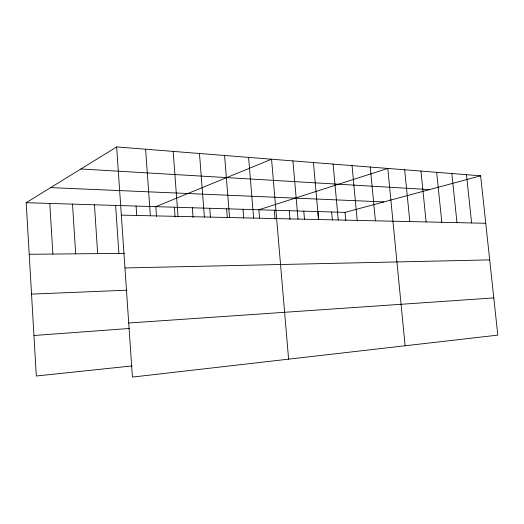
<?xml version="1.0" encoding="UTF-8"?>
<svg xmlns="http://www.w3.org/2000/svg" width="524" height="524" viewBox="0 0 524 524"><rect width="100%" height="100%" fill="white"/><g stroke="black" fill="none" stroke-linecap="round" stroke-linejoin="round"><path stroke-width="0.79" d="M132.12 365.916L36.313 376.003L26.2 202.716L116.656 146.917L480.639 175.809L497.8 335.131L132.421 377.084L116.656 146.917M26.2 202.716L345.021 212.397L480.639 175.809M33.949 335.491L129.552 328.469M128.721 323.013L493.791 297.92M31.532 294.108L126.926 290.204M124.948 267.954L489.698 259.891M29.206 254.291L124.404 253.361M121.326 215.122L485.755 223.276M50.671 187.625L383.843 201.923M80.886 168.983L429.523 189.596M466.484 174.689L471.607 222.955M451.839 173.523L456.974 222.628M436.669 172.317L441.817 222.294M420.962 171.073L426.117 221.94M404.679 169.783L409.834 221.573M405.118 345.774L387.786 168.44L258.863 209.783L259.537 217.899M370.252 167.045L375.407 220.807M352.043 165.604L357.191 220.401M345.021 212.397L345.768 220.473M333.113 164.097L338.249 219.975M331.653 211.991L332.386 220.014M317.911 211.572L318.644 219.707M313.424 162.538L318.54 219.536M303.782 211.146L304.49 219.228M292.923 160.907L298.012 219.078M289.241 210.707L290.008 219.549M288.6 359.15L271.563 159.211L155.825 206.653L156.532 216.412M274.268 210.248L275.021 219.052M248.592 157.39L253.616 218.082M242.985 209.299L243.706 218.194M224.593 155.484L229.564 217.545M226.617 208.801L227.324 217.67M209.744 208.29L210.438 217.133M199.474 153.493L204.393 216.982M192.341 207.759L193.087 217.558M173.175 151.403L178.022 216.392M174.374 207.216L175.101 216.995M145.6 149.216L150.368 215.777M136.07 206.056L136.751 215.809M115.621 205.434L118.883 253.413M94.458 204.792L97.66 253.623M72.522 204.124L75.672 253.839M49.787 203.436L52.872 254.061"/></g></svg>
